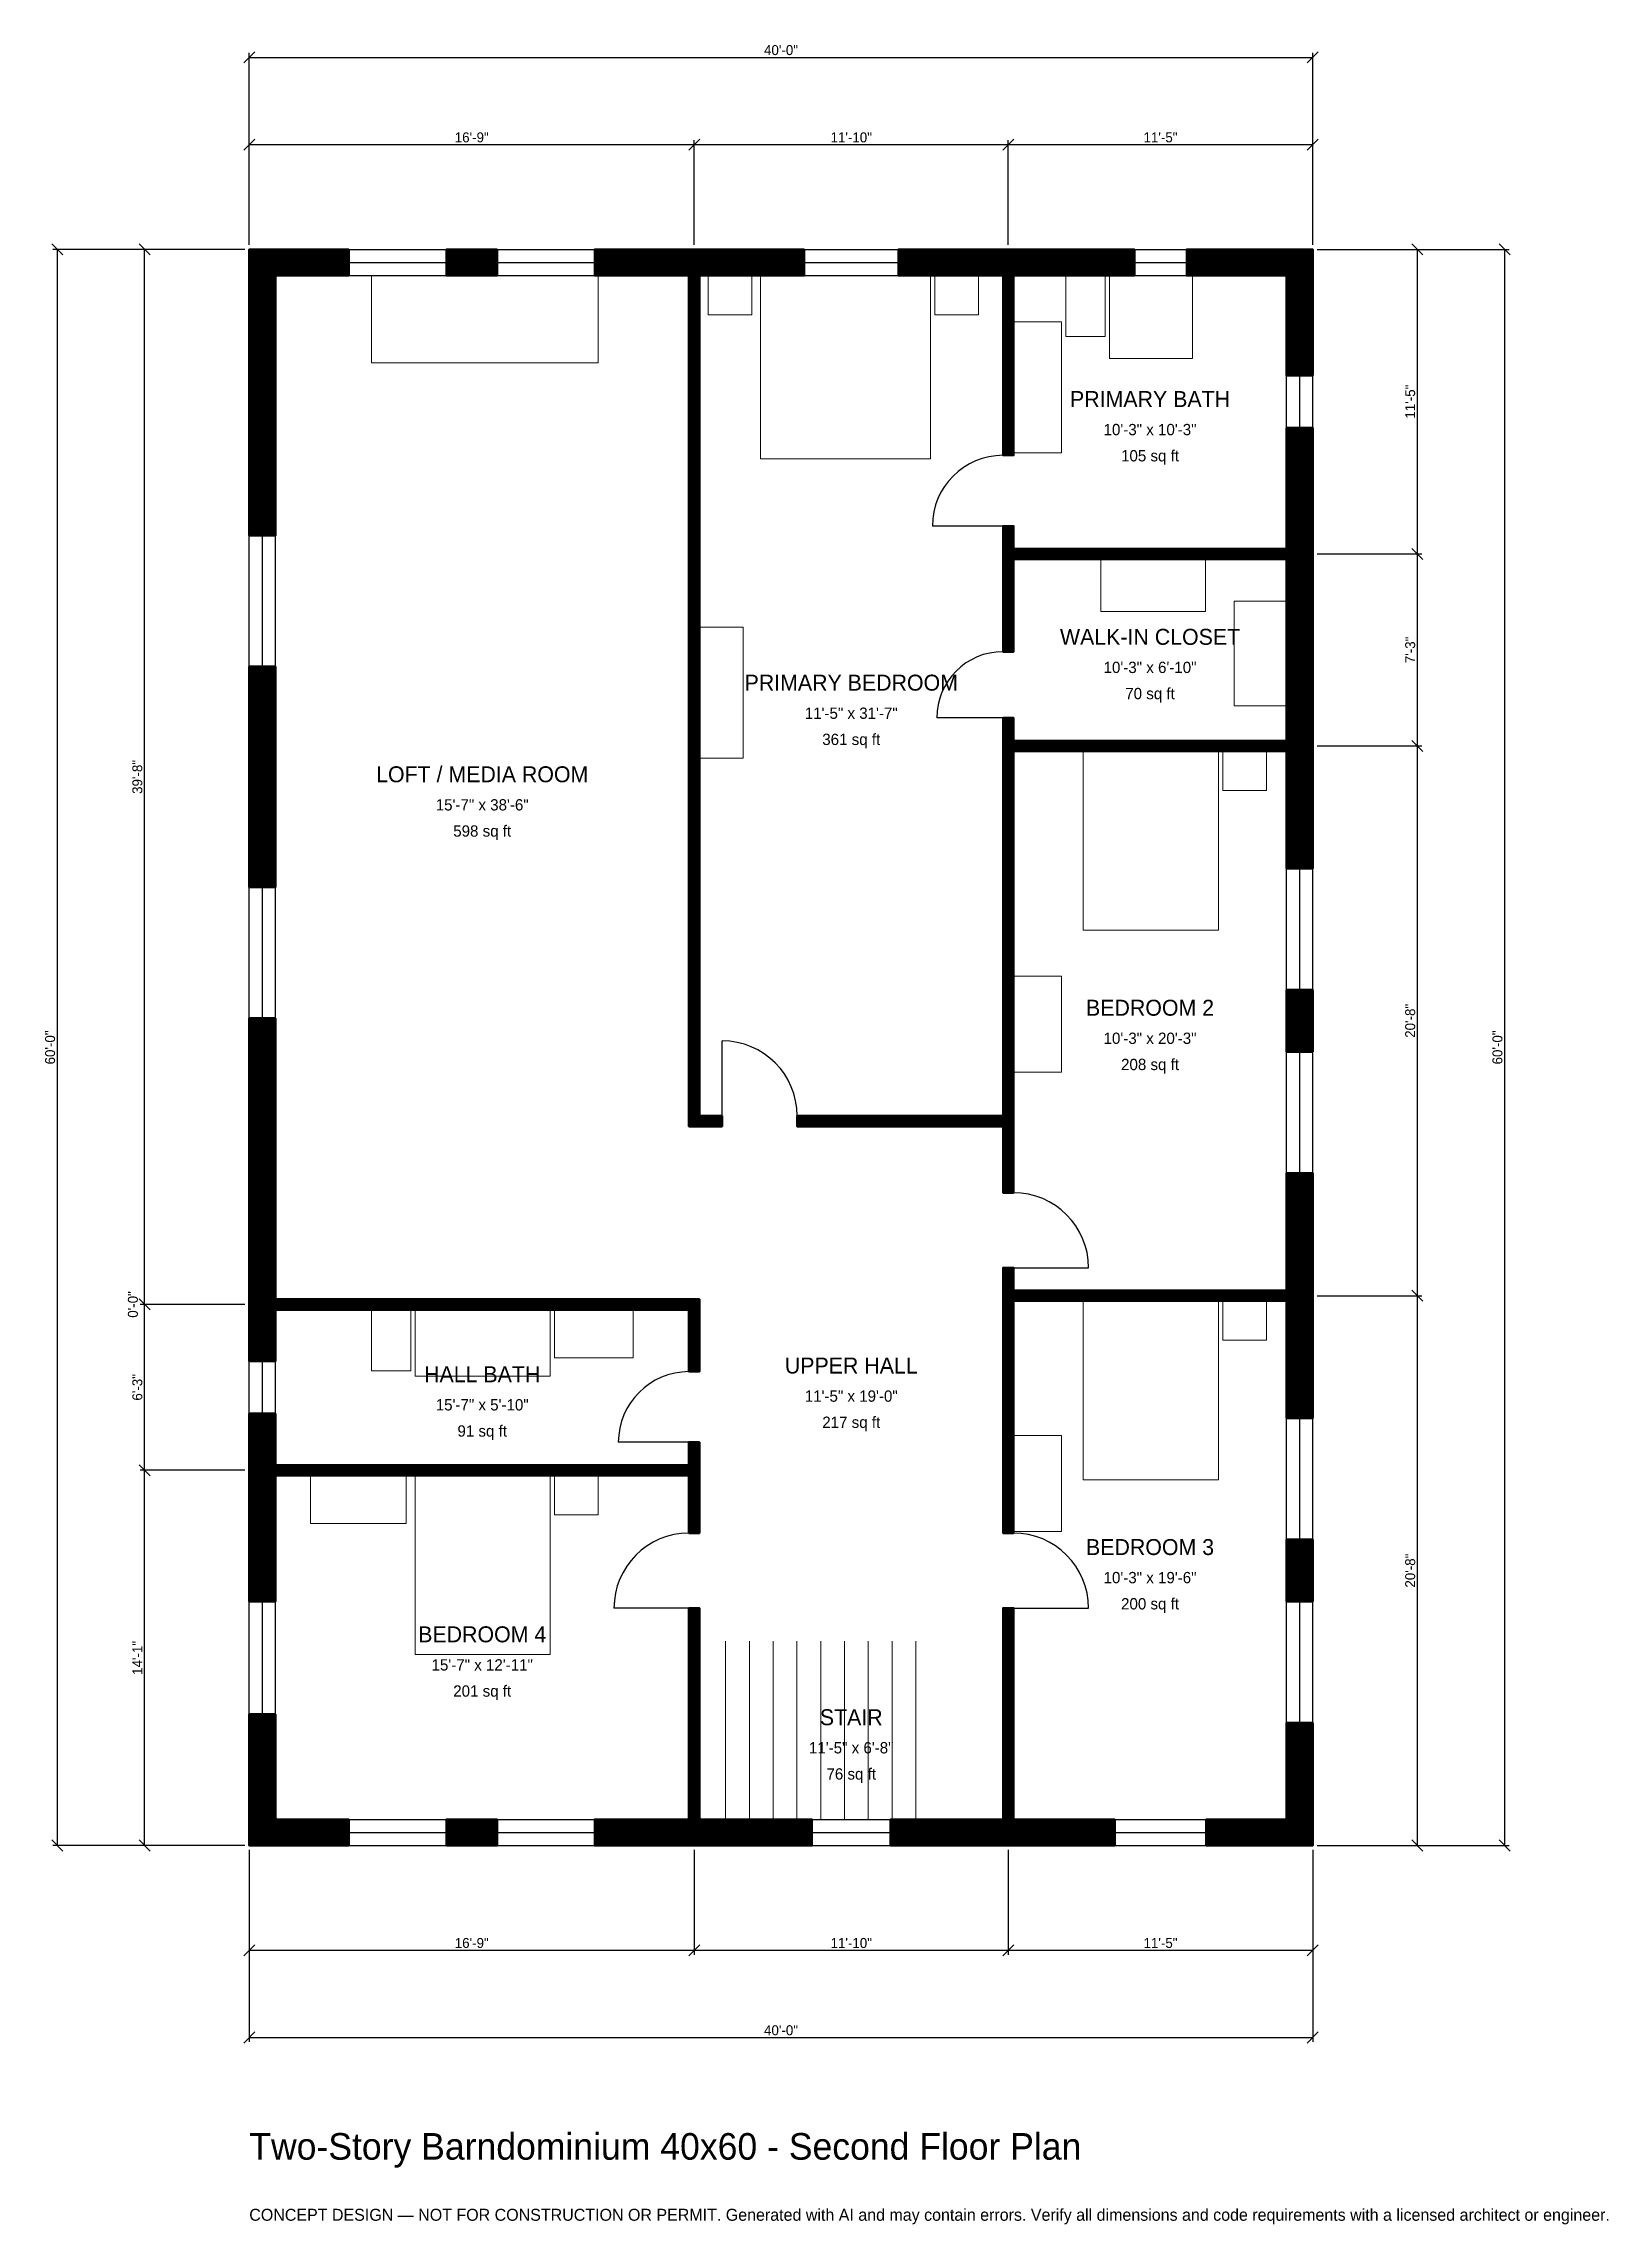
# Model space of a CAD drawing. Header units: inches. Extents: x -93 to 613, y -171 to 813.
import ezdxf
from ezdxf.enums import TextEntityAlignment as Align

# ---------------------------------------------------------------- set-up
doc = ezdxf.new("R2010")
doc.units = ezdxf.units.IN
doc.header["$MEASUREMENT"] = 0
for name, color, linetype, lineweight in [('A-ANNO-DIMS', 1, 'Continuous', 13), ('A-ANNO-TEXT', 7, 'Continuous', 18), ('A-AREA-IDEN', 7, 'Continuous', 18), ('A-DOOR', 2, 'Continuous', 25), ('A-FLOR-FIXT', 9, 'Continuous', 13), ('A-FLOR-STRS', 3, 'Continuous', 18), ('A-FURN', 9, 'Continuous', 13), ('A-GLAZ', 4, 'Continuous', 25), ('A-WALL', 7, 'Continuous', 50), ('A-WALL-PATT', 8, 'Continuous', 13)]:
    doc.layers.add(name, color=color, linetype=linetype, lineweight=lineweight)
doc.dimstyles.new('PLAN', dxfattribs={"dimtxt": 4.5, "dimasz": 3, "dimexe": 2, "dimexo": 2, "dimgap": 1, "dimtad": 1, "dimdec": 0, "dimlunit": 4, "dimtsz": 2.5, "dimcen": 2.5, "dimclrd": 1, "dimclre": 1, "dimazin": 3, "dimtfac": 1, "dimtmove": 0, "dimatfit": 3})

msp = doc.modelspace()

# ---------------------------------------------------------------- hatches: boundary and pattern name
at = {"layer": 'A-WALL-PATT'}
h = msp.add_hatch(dxfattribs=at)
h.set_pattern_fill('ANSI31', color=8, scale=0.8)
h.paths.add_polyline_path([(340.1575, 0), (340.1575, 0), (336.6142, 0), (289.3701, 0), (289.3701, 11.811), (336.6142, 11.811), (340.1575, 11.811), (340.1575, 92.126), (340.1575, 96.8504), (340.1575, 107.0866), (344.8819, 107.0866), (344.8819, 96.8504), (344.8819, 92.126), (344.8819, 11.811), (348.4252, 11.811), (390.5512, 11.811), (390.5512, 0), (348.4252, 0), (344.8819, 0), (344.8819, 0), (340.1575, 0)])
h.paths.add_polyline_path([(206.6929, 0), (203.1496, 0), (203.1496, 0), (198.4252, 0), (198.4252, 0), (194.8819, 0), (155.9055, 0), (155.9055, 11.811), (194.8819, 11.811), (198.4252, 11.811), (198.4252, 92.126), (198.4252, 96.8504), (198.4252, 107.0866), (203.1496, 107.0866), (203.1496, 96.8504), (203.1496, 92.126), (203.1496, 11.811), (206.6929, 11.811), (253.937, 11.811), (253.937, 0), (206.6929, 0)])
h.paths.add_polyline_path([(88.9764, 0), (88.9764, 11.811), (111.811, 11.811), (111.811, 0), (88.9764, 0)])
h.paths.add_polyline_path([(11.811, 0), (11.811, 0), (0, 0), (0, 0), (0, 0), (0, 11.811), (0, 11.811), (0, 59.252), (11.811, 59.252), (11.811, 11.811), (44.8819, 11.811), (44.8819, 0), (11.811, 0)])
h.paths.add_polyline_path([(0, 163.3858), (0, 166.9291), (0, 166.9291), (0, 171.6535), (0, 171.6535), (0, 175.1969), (0, 194.8819), (11.811, 194.8819), (11.811, 175.1969), (11.811, 171.6535), (198.4252, 171.6535), (198.4252, 181.8898), (203.1496, 181.8898), (203.1496, 171.6535), (203.1496, 166.9291), (203.1496, 140.9449), (198.4252, 140.9449), (198.4252, 166.9291), (11.811, 166.9291), (11.811, 163.3858), (11.811, 110.0394), (0, 110.0394), (0, 163.3858)])
h.paths.add_polyline_path([(0, 238.189), (0, 241.7323), (0, 241.7323), (0, 246.4567), (0, 246.4567), (0, 250), (0, 373.2283), (11.811, 373.2283), (11.811, 250), (11.811, 246.4567), (198.4252, 246.4567), (203.1496, 246.4567), (203.1496, 241.7323), (203.1496, 213.7795), (198.4252, 213.7795), (198.4252, 241.7323), (11.811, 241.7323), (11.811, 238.189), (11.811, 218.5039), (0, 218.5039), (0, 238.189)])
h.paths.add_polyline_path([(0, 531.8898), (11.811, 531.8898), (11.811, 432.2835), (0, 432.2835), (0, 531.8898)])
h.paths.add_polyline_path([(0, 708.2677), (0, 708.2677), (0, 720.0787), (0, 720.0787), (0, 720.0788), (11.811, 720.0788), (11.811, 720.0787), (44.8819, 720.0787), (44.8819, 708.2677), (11.811, 708.2677), (11.811, 590.9449), (0, 590.9449), (0, 708.2677)])
h.paths.add_polyline_path([(111.811, 720.0787), (111.811, 708.2677), (88.9764, 708.2677), (88.9764, 720.0787), (111.811, 720.0787)])
h.paths.add_polyline_path([(194.8819, 720.0787), (198.4252, 720.0787), (198.4252, 720.0788), (203.1496, 720.0788), (203.1496, 720.0787), (206.6929, 720.0787), (250.3937, 720.0787), (250.3937, 708.2677), (206.6929, 708.2677), (203.1496, 708.2677), (203.1496, 329.1339), (213.3858, 329.1339), (213.3858, 324.4094), (203.1496, 324.4094), (198.4252, 324.4094), (198.4252, 329.1339), (198.4252, 708.2677), (194.8819, 708.2677), (155.9055, 708.2677), (155.9055, 720.0787), (194.8819, 720.0787)])
h.paths.add_polyline_path([(336.6142, 720.0787), (340.1575, 720.0787), (340.1575, 720.0788), (344.8819, 720.0788), (344.8819, 720.0787), (348.4252, 720.0787), (399.4094, 720.0787), (399.4094, 708.2677), (348.4252, 708.2677), (344.8819, 708.2677), (344.8819, 627.1654), (340.1575, 627.1654), (340.1575, 708.2677), (336.6142, 708.2677), (292.9134, 708.2677), (292.9134, 720.0787), (336.6142, 720.0787)])
h.paths.add_polyline_path([(468.1102, 720.0787), (468.1102, 720.0788), (479.9213, 720.0788), (479.9213, 720.0787), (479.9213, 720.0787), (479.9213, 708.2677), (479.9213, 708.2677), (479.9213, 663.189), (468.1102, 663.189), (468.1102, 708.2677), (423.0315, 708.2677), (423.0315, 720.0787), (468.1102, 720.0787)])
h.paths.add_polyline_path([(479.9213, 588.5827), (479.9213, 585.0394), (479.9213, 585.0394), (479.9213, 580.315), (479.9213, 580.315), (479.9213, 576.7717), (479.9213, 501.9685), (479.9213, 498.4252), (479.9213, 498.4252), (479.9213, 493.7008), (479.9213, 493.7008), (479.9213, 490.1575), (479.9213, 440.748), (468.1102, 440.748), (468.1102, 490.1575), (468.1102, 493.7008), (344.8819, 493.7008), (344.8819, 329.1339), (344.8819, 324.4094), (344.8819, 294.4882), (340.1575, 294.4882), (340.1575, 324.4094), (247.2441, 324.4094), (247.2441, 329.1339), (340.1575, 329.1339), (340.1575, 493.7008), (340.1575, 498.4252), (340.1575, 508.6614), (344.8819, 508.6614), (344.8819, 498.4252), (468.1102, 498.4252), (468.1102, 501.9685), (468.1102, 576.7717), (468.1102, 580.315), (344.8819, 580.315), (344.8819, 538.5827), (340.1575, 538.5827), (340.1575, 580.315), (340.1575, 585.0394), (340.1575, 595.2756), (344.8819, 595.2756), (344.8819, 585.0394), (468.1102, 585.0394), (468.1102, 588.5827), (468.1102, 639.5669), (479.9213, 639.5669), (479.9213, 588.5827)])
h.paths.add_polyline_path([(479.9213, 358.0709), (468.1102, 358.0709), (468.1102, 386.0236), (479.9213, 386.0236), (479.9213, 358.0709)])
h.paths.add_polyline_path([(479.9213, 253.937), (479.9213, 250.3937), (479.9213, 250.3937), (479.9213, 245.6693), (479.9213, 245.6693), (479.9213, 242.126), (479.9213, 192.7165), (468.1102, 192.7165), (468.1102, 242.126), (468.1102, 245.6693), (344.8819, 245.6693), (344.8819, 140.9449), (340.1575, 140.9449), (340.1575, 245.6693), (340.1575, 250.3937), (340.1575, 260.6299), (344.8819, 260.6299), (344.8819, 250.3937), (468.1102, 250.3937), (468.1102, 253.937), (468.1102, 303.3465), (479.9213, 303.3465), (479.9213, 253.937)])
h.paths.add_polyline_path([(479.9213, 110.0394), (468.1102, 110.0394), (468.1102, 137.9921), (479.9213, 137.9921), (479.9213, 110.0394)])
h.paths.add_polyline_path([(479.9213, 11.811), (479.9213, 11.811), (479.9213, 0), (479.9213, 0), (479.9213, 0), (468.1102, 0), (468.1102, 0), (431.8898, 0), (431.8898, 11.811), (468.1102, 11.811), (468.1102, 55.315), (479.9213, 55.315), (479.9213, 11.811)])

# ---------------------------------------------------------------- linework, layer by layer
at = {"layer": 'A-DOOR'}
for p, q in [((340.1575, 595.2756), (308.2677, 595.2756)), ((340.1575, 508.6614), (310.2362, 508.6614)), ((213.3858, 329.1339), (213.3858, 362.9921)), ((344.8819, 260.6299), (378.7402, 260.6299)), ((198.4252, 181.8898), (166.5354, 181.8898)), ((198.4252, 107.0866), (164.5669, 107.0866)), ((344.8819, 107.0866), (378.7402, 107.0866))]:
    msp.add_line(p, q, dxfattribs=at)
for centre, radius, start, end in [((340.1575, 595.2756), 31.8898, 90, 180), ((340.1575, 508.6614), 29.9213, 90, 180), ((213.3858, 329.1339), 33.8583, 0, 90), ((344.8819, 260.6299), 33.8583, 0, 90), ((198.4252, 181.8898), 31.8898, 90, 180), ((198.4252, 107.0866), 33.8583, 90, 180), ((344.8819, 107.0866), 33.8583, 0, 90)]:
    msp.add_arc(centre, radius, start, end, dxfattribs=at)
at = {"layer": 'A-FLOR-FIXT'}
for points in [[(368.5039, 680.7087), (386.2205, 680.7087), (386.2205, 708.2677), (368.5039, 708.2677)], [(388.189, 670.8661), (425.5906, 670.8661), (425.5906, 708.2677), (388.189, 708.2677)], [(344.8819, 628.3465), (366.5354, 628.3465), (366.5354, 687.4016), (344.8819, 687.4016)], [(55.1181, 214.1732), (72.8346, 214.1732), (72.8346, 241.7323), (55.1181, 241.7323)], [(74.8031, 211.811), (135.8268, 211.811), (135.8268, 241.7323), (74.8031, 241.7323)], [(137.7953, 220.0787), (173.2283, 220.0787), (173.2283, 241.7323), (137.7953, 241.7323)]]:
    msp.add_lwpolyline(points, close=True, dxfattribs=at)
at = {"layer": 'A-FLOR-STRS'}
for p, q in [((214.9606, 11.811), (214.9606, 92.126)), ((225.689, 11.811), (225.689, 92.126)), ((236.4173, 11.811), (236.4173, 92.126)), ((247.1457, 11.811), (247.1457, 92.126)), ((257.874, 11.811), (257.874, 92.126)), ((268.6024, 11.811), (268.6024, 92.126)), ((279.3307, 11.811), (279.3307, 92.126)), ((290.0591, 11.811), (290.0591, 92.126)), ((300.7874, 11.811), (300.7874, 92.126))]:
    msp.add_line(p, q, dxfattribs=at)
at = {"layer": 'A-FURN'}
for points in [[(55.1181, 668.8976), (157.4803, 668.8976), (157.4803, 708.2677), (55.1181, 708.2677)], [(207.0866, 690.5512), (226.7717, 690.5512), (226.7717, 708.2677), (207.0866, 708.2677)], [(230.7087, 625.5906), (307.4803, 625.5906), (307.4803, 708.2677), (230.7087, 708.2677)], [(309.4488, 690.5512), (329.1339, 690.5512), (329.1339, 708.2677), (309.4488, 708.2677)], [(384.252, 556.6929), (431.4961, 556.6929), (431.4961, 580.315), (384.252, 580.315)], [(444.4882, 514.1732), (468.1102, 514.1732), (468.1102, 561.4173), (444.4882, 561.4173)], [(203.1496, 490.5512), (222.8346, 490.5512), (222.8346, 549.6063), (203.1496, 549.6063)], [(376.378, 412.9921), (437.4016, 412.9921), (437.4016, 493.7008), (376.378, 493.7008)], [(439.3701, 475.9843), (459.0551, 475.9843), (459.0551, 493.7008), (439.3701, 493.7008)], [(344.8819, 348.8189), (366.5354, 348.8189), (366.5354, 392.126), (344.8819, 392.126)], [(376.378, 164.9606), (437.4016, 164.9606), (437.4016, 245.6693), (376.378, 245.6693)], [(439.3701, 227.9528), (459.0551, 227.9528), (459.0551, 245.6693), (439.3701, 245.6693)], [(344.8819, 141.7323), (366.5354, 141.7323), (366.5354, 185.0394), (344.8819, 185.0394)], [(27.5591, 145.2756), (70.8661, 145.2756), (70.8661, 166.9291), (27.5591, 166.9291)], [(74.8031, 86.2205), (135.8268, 86.2205), (135.8268, 166.9291), (74.8031, 166.9291)], [(137.7953, 149.2126), (157.4803, 149.2126), (157.4803, 166.9291), (137.7953, 166.9291)]]:
    msp.add_lwpolyline(points, close=True, dxfattribs=at)
at = {"layer": 'A-GLAZ'}
for p, q in [((44.8819, 720.0787), (88.9764, 720.0787)), ((111.811, 720.0787), (155.9055, 720.0787)), ((250.3937, 720.0787), (292.9134, 720.0787)), ((399.4094, 720.0787), (423.0315, 720.0787)), ((44.8819, 714.1732), (88.9764, 714.1732)), ((111.811, 714.1732), (155.9055, 714.1732)), ((250.3937, 714.1732), (292.9134, 714.1732)), ((399.4094, 714.1732), (423.0315, 714.1732)), ((44.8819, 708.2677), (88.9764, 708.2677)), ((111.811, 708.2677), (155.9055, 708.2677)), ((250.3937, 708.2677), (292.9134, 708.2677)), ((399.4094, 708.2677), (423.0315, 708.2677)), ((468.1102, 639.5669), (468.1102, 663.189)), ((474.0157, 639.5669), (474.0157, 663.189)), ((479.9213, 639.5669), (479.9213, 663.189)), ((0, 531.8898), (0, 590.9449)), ((5.9055, 531.8898), (5.9055, 590.9449)), ((11.811, 531.8898), (11.811, 590.9449)), ((468.1102, 386.0236), (468.1102, 440.748)), ((474.0157, 386.0236), (474.0157, 440.748)), ((479.9213, 386.0236), (479.9213, 440.748)), ((0, 373.2283), (0, 432.2835)), ((5.9055, 373.2283), (5.9055, 432.2835)), ((11.811, 373.2283), (11.811, 432.2835)), ((468.1102, 303.3465), (468.1102, 358.0709)), ((474.0157, 303.3465), (474.0157, 358.0709)), ((479.9213, 303.3465), (479.9213, 358.0709)), ((0, 194.8819), (0, 218.5039)), ((5.9055, 194.8819), (5.9055, 218.5039)), ((11.811, 194.8819), (11.811, 218.5039)), ((468.1102, 137.9921), (468.1102, 192.7165)), ((474.0157, 137.9921), (474.0157, 192.7165)), ((479.9213, 137.9921), (479.9213, 192.7165)), ((0, 59.252), (0, 110.0394)), ((5.9055, 59.252), (5.9055, 110.0394)), ((11.811, 59.252), (11.811, 110.0394)), ((468.1102, 55.315), (468.1102, 110.0394)), ((474.0157, 55.315), (474.0157, 110.0394)), ((479.9213, 55.315), (479.9213, 110.0394)), ((44.8819, 11.811), (88.9764, 11.811)), ((111.811, 11.811), (155.9055, 11.811)), ((253.937, 11.811), (289.3701, 11.811)), ((390.5512, 11.811), (431.8898, 11.811)), ((44.8819, 5.9055), (88.9764, 5.9055)), ((44.8819, 0), (88.9764, 0)), ((111.811, 5.9055), (155.9055, 5.9055)), ((111.811, 0), (155.9055, 0)), ((253.937, 5.9055), (289.3701, 5.9055)), ((253.937, 0), (289.3701, 0)), ((390.5512, 5.9055), (431.8898, 5.9055)), ((390.5512, 0), (431.8898, 0))]:
    msp.add_line(p, q, dxfattribs=at)
at = {"layer": 'A-WALL'}
for points in [[(0, 708.2677), (0, 708.2677), (0, 720.0787), (0, 720.0787), (0, 720.0788), (11.811, 720.0788), (11.811, 720.0787), (44.8819, 720.0787), (44.8819, 708.2677), (11.811, 708.2677), (11.811, 590.9449), (0, 590.9449), (0, 708.2677)], [(111.811, 720.0787), (111.811, 708.2677), (88.9764, 708.2677), (88.9764, 720.0787), (111.811, 720.0787)], [(194.8819, 720.0787), (198.4252, 720.0787), (198.4252, 720.0788), (203.1496, 720.0788), (203.1496, 720.0787), (206.6929, 720.0787), (250.3937, 720.0787), (250.3937, 708.2677), (206.6929, 708.2677), (203.1496, 708.2677), (203.1496, 329.1339), (213.3858, 329.1339), (213.3858, 324.4094), (203.1496, 324.4094), (198.4252, 324.4094), (198.4252, 329.1339), (198.4252, 708.2677), (194.8819, 708.2677), (155.9055, 708.2677), (155.9055, 720.0787), (194.8819, 720.0787)], [(336.6142, 720.0787), (340.1575, 720.0787), (340.1575, 720.0788), (344.8819, 720.0788), (344.8819, 720.0787), (348.4252, 720.0787), (399.4094, 720.0787), (399.4094, 708.2677), (348.4252, 708.2677), (344.8819, 708.2677), (344.8819, 627.1654), (340.1575, 627.1654), (340.1575, 708.2677), (336.6142, 708.2677), (292.9134, 708.2677), (292.9134, 720.0787), (336.6142, 720.0787)], [(468.1102, 720.0787), (468.1102, 720.0788), (479.9213, 720.0788), (479.9213, 720.0787), (479.9213, 720.0787), (479.9213, 708.2677), (479.9213, 708.2677), (479.9213, 663.189), (468.1102, 663.189), (468.1102, 708.2677), (423.0315, 708.2677), (423.0315, 720.0787), (468.1102, 720.0787)], [(479.9213, 588.5827), (479.9213, 585.0394), (479.9213, 585.0394), (479.9213, 580.315), (479.9213, 580.315), (479.9213, 576.7717), (479.9213, 501.9685), (479.9213, 498.4252), (479.9213, 498.4252), (479.9213, 493.7008), (479.9213, 493.7008), (479.9213, 490.1575), (479.9213, 440.748), (468.1102, 440.748), (468.1102, 490.1575), (468.1102, 493.7008), (344.8819, 493.7008), (344.8819, 329.1339), (344.8819, 324.4094), (344.8819, 294.4882), (340.1575, 294.4882), (340.1575, 324.4094), (247.2441, 324.4094), (247.2441, 329.1339), (340.1575, 329.1339), (340.1575, 493.7008), (340.1575, 498.4252), (340.1575, 508.6614), (344.8819, 508.6614), (344.8819, 498.4252), (468.1102, 498.4252), (468.1102, 501.9685), (468.1102, 576.7717), (468.1102, 580.315), (344.8819, 580.315), (344.8819, 538.5827), (340.1575, 538.5827), (340.1575, 580.315), (340.1575, 585.0394), (340.1575, 595.2756), (344.8819, 595.2756), (344.8819, 585.0394), (468.1102, 585.0394), (468.1102, 588.5827), (468.1102, 639.5669), (479.9213, 639.5669), (479.9213, 588.5827)], [(0, 531.8898), (11.811, 531.8898), (11.811, 432.2835), (0, 432.2835), (0, 531.8898)], [(479.9213, 358.0709), (468.1102, 358.0709), (468.1102, 386.0236), (479.9213, 386.0236), (479.9213, 358.0709)], [(0, 238.189), (0, 241.7323), (0, 241.7323), (0, 246.4567), (0, 246.4567), (0, 250), (0, 373.2283), (11.811, 373.2283), (11.811, 250), (11.811, 246.4567), (198.4252, 246.4567), (203.1496, 246.4567), (203.1496, 241.7323), (203.1496, 213.7795), (198.4252, 213.7795), (198.4252, 241.7323), (11.811, 241.7323), (11.811, 238.189), (11.811, 218.5039), (0, 218.5039), (0, 238.189)], [(479.9213, 253.937), (479.9213, 250.3937), (479.9213, 250.3937), (479.9213, 245.6693), (479.9213, 245.6693), (479.9213, 242.126), (479.9213, 192.7165), (468.1102, 192.7165), (468.1102, 242.126), (468.1102, 245.6693), (344.8819, 245.6693), (344.8819, 140.9449), (340.1575, 140.9449), (340.1575, 245.6693), (340.1575, 250.3937), (340.1575, 260.6299), (344.8819, 260.6299), (344.8819, 250.3937), (468.1102, 250.3937), (468.1102, 253.937), (468.1102, 303.3465), (479.9213, 303.3465), (479.9213, 253.937)], [(0, 163.3858), (0, 166.9291), (0, 166.9291), (0, 171.6535), (0, 171.6535), (0, 175.1969), (0, 194.8819), (11.811, 194.8819), (11.811, 175.1969), (11.811, 171.6535), (198.4252, 171.6535), (198.4252, 181.8898), (203.1496, 181.8898), (203.1496, 171.6535), (203.1496, 166.9291), (203.1496, 140.9449), (198.4252, 140.9449), (198.4252, 166.9291), (11.811, 166.9291), (11.811, 163.3858), (11.811, 110.0394), (0, 110.0394), (0, 163.3858)], [(479.9213, 110.0394), (468.1102, 110.0394), (468.1102, 137.9921), (479.9213, 137.9921), (479.9213, 110.0394)], [(206.6929, 0), (203.1496, 0), (203.1496, 0), (198.4252, 0), (198.4252, 0), (194.8819, 0), (155.9055, 0), (155.9055, 11.811), (194.8819, 11.811), (198.4252, 11.811), (198.4252, 92.126), (198.4252, 96.8504), (198.4252, 107.0866), (203.1496, 107.0866), (203.1496, 96.8504), (203.1496, 92.126), (203.1496, 11.811), (206.6929, 11.811), (253.937, 11.811), (253.937, 0), (206.6929, 0)], [(340.1575, 0), (340.1575, 0), (336.6142, 0), (289.3701, 0), (289.3701, 11.811), (336.6142, 11.811), (340.1575, 11.811), (340.1575, 92.126), (340.1575, 96.8504), (340.1575, 107.0866), (344.8819, 107.0866), (344.8819, 96.8504), (344.8819, 92.126), (344.8819, 11.811), (348.4252, 11.811), (390.5512, 11.811), (390.5512, 0), (348.4252, 0), (344.8819, 0), (344.8819, 0), (340.1575, 0)], [(11.811, 0), (11.811, 0), (0, 0), (0, 0), (0, 0), (0, 11.811), (0, 11.811), (0, 59.252), (11.811, 59.252), (11.811, 11.811), (44.8819, 11.811), (44.8819, 0), (11.811, 0)], [(479.9213, 11.811), (479.9213, 11.811), (479.9213, 0), (479.9213, 0), (479.9213, 0), (468.1102, 0), (468.1102, 0), (431.8898, 0), (431.8898, 11.811), (468.1102, 11.811), (468.1102, 55.315), (479.9213, 55.315), (479.9213, 11.811)], [(88.9764, 0), (88.9764, 11.811), (111.811, 11.811), (111.811, 0), (88.9764, 0)]]:
    msp.add_lwpolyline(points, close=True, dxfattribs=at)

# ---------------------------------------------------------------- texts
at = {"layer": 'A-ANNO-TEXT'}
for s, height, p in [('Two-Story Barndominium 40x60 - Second Floor Plan', 12, (0, -141.7323)), ('CONCEPT DESIGN — NOT FOR CONSTRUCTION OR PERMIT. Generated with AI and may contain errors. Verify all dimensions and code requirements with a licensed architect or engineer.', 5.4, (0, -169.2913))]:
    msp.add_text(s, height=height, dxfattribs=at).set_placement(p)
at = {"layer": 'A-AREA-IDEN'}
for s, height, p in [('PRIMARY BATH', 7.2, (406.4961, 652.5591)), ('10\'-3" x 10\'-3"', 5.1, (406.4961, 638.7795)), ('105 sq ft', 5.1, (406.4961, 626.9685)), ('WALK-IN CLOSET', 7.2, (406.4961, 545.2756)), ('10\'-3" x 6\'-10"', 5.1, (406.4961, 531.4961)), ('PRIMARY BEDROOM', 7.2, (271.6535, 524.6063)), ('70 sq ft', 5.1, (406.4961, 519.685)), ('11\'-5" x 31\'-7"', 5.1, (271.6535, 510.8268)), ('361 sq ft', 5.1, (271.6535, 499.0157)), ('LOFT / MEDIA ROOM', 7.2, (105.1181, 483.2677)), ('15\'-7" x 38\'-6"', 5.1, (105.1181, 469.4882)), ('598 sq ft', 5.1, (105.1181, 457.6772)), ('BEDROOM 2', 7.2, (406.4961, 377.9528)), ('10\'-3" x 20\'-3"', 5.1, (406.4961, 364.1732)), ('208 sq ft', 5.1, (406.4961, 352.3622)), ('UPPER HALL', 7.2, (271.6535, 216.5354)), ('HALL BATH', 7.2, (105.1181, 212.5984)), ('15\'-7" x 5\'-10"', 5.1, (105.1181, 198.8189)), ('11\'-5" x 19\'-0"', 5.1, (271.6535, 202.7559)), ('91 sq ft', 5.1, (105.1181, 187.0079)), ('217 sq ft', 5.1, (271.6535, 190.9449)), ('BEDROOM 3', 7.2, (406.4961, 134.6457)), ('10\'-3" x 19\'-6"', 5.1, (406.4961, 120.8661)), ('200 sq ft', 5.1, (406.4961, 109.0551)), ('BEDROOM 4', 7.2, (105.1181, 95.2756)), ('15\'-7" x 12\'-11"', 5.1, (105.1181, 81.4961)), ('201 sq ft', 5.1, (105.1181, 69.685)), ('STAIR', 7.2, (271.6535, 57.874)), ('11\'-5" x 6\'-8"', 5.1, (271.6535, 44.0945)), ('76 sq ft', 5.1, (271.6535, 32.2835))]:
    msp.add_text(s, height=height, dxfattribs=at).set_placement(p, align=Align.MIDDLE_CENTER)

# ---------------------------------------------------------------- dimensions: what is measured, and where the dimension line sits
at = {"layer": 'A-ANNO-DIMS'}
for base, p1, p2, text in [((0, 806.6929), (0, 720.0787), (479.9213, 720.0787), '40\'-0"'), ((0, 767.3228), (0, 720.0787), (200.7874, 720.0787), '16\'-9"'), ((200.7874, 767.3228), (200.7874, 720.0787), (342.5197, 720.0787), '11\'-10"'), ((342.5197, 767.3228), (342.5197, 720.0787), (479.9213, 720.0787), '11\'-5"'), ((0, -47.2441), (0, 0), (200.7874, 0), '16\'-9"'), ((0, -86.6142), (0, 0), (479.9213, 0), '40\'-0"'), ((200.7874, -47.2441), (200.7874, 0), (342.5197, 0), '11\'-10"'), ((342.5197, -47.2441), (342.5197, 0), (479.9213, 0), '11\'-5"')]:
    msp.add_linear_dim(base=base, p1=p1, p2=p2, text=text, dimstyle='PLAN', dxfattribs=at).render()
for base, p1, p2, text in [((-86.6142, 0), (0, 0), (0, 720.0787), '60\'-0"'), ((-47.2441, 244.0945), (0, 244.0945), (0, 720.0787), '39\'-8"'), ((527.1654, 582.6772), (479.9213, 582.6772), (479.9213, 720.0787), '11\'-5"'), ((566.5354, 0), (479.9213, 0), (479.9213, 720.0787), '60\'-0"'), ((527.1654, 496.063), (479.9213, 496.063), (479.9213, 582.6772), '7\'-3"'), ((527.1654, 248.0315), (479.9213, 248.0315), (479.9213, 496.063), '20\'-8"'), ((-47.2441, 244.0945), (0, 244.0945), (0, 244.0945), '0\'-0"'), ((-47.2441, 169.2913), (0, 169.2913), (0, 244.0945), '6\'-3"'), ((527.1654, 0), (479.9213, 0), (479.9213, 248.0315), '20\'-8"'), ((-47.2441, 0), (0, 0), (0, 169.2913), '14\'-1"')]:
    msp.add_linear_dim(base=base, p1=p1, p2=p2, angle=90, text=text, dimstyle='PLAN', dxfattribs=at).render()

doc.saveas('drawing.dxf')
